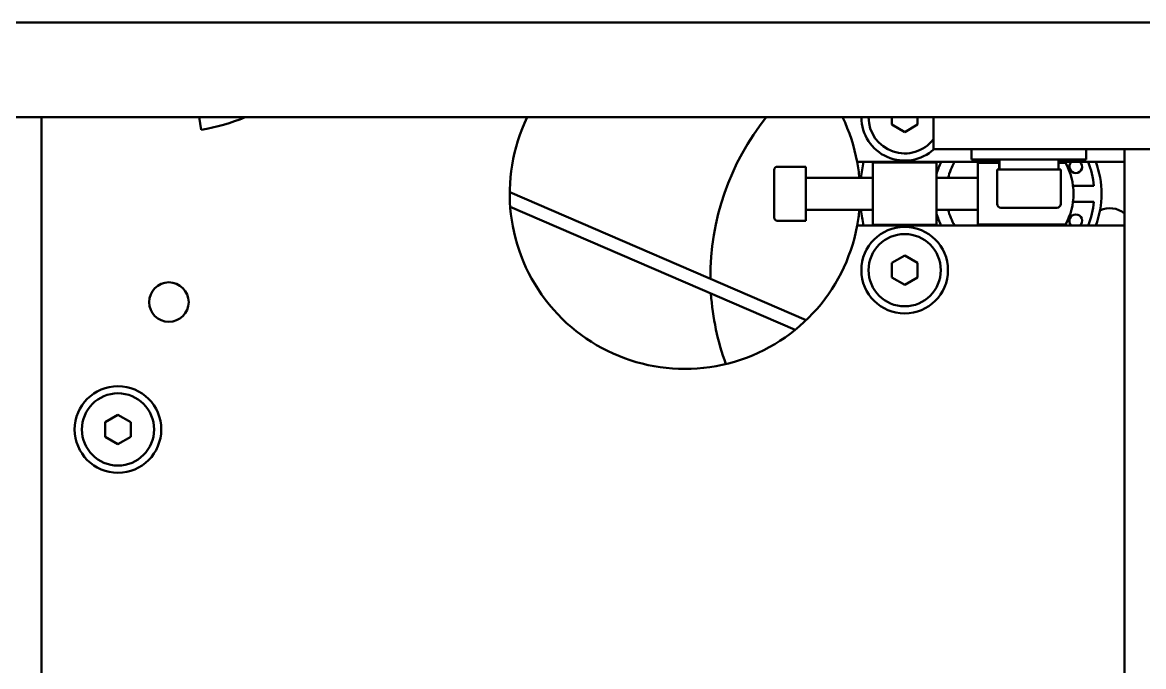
# Model space of a CAD drawing. Header units: millimetres. Extents: x 845401 to 948039, y 511594 to 550263.
# Drawn here: x 913536.2 to 913712.2, y 544647 to 544748.1 of the extents above; entities that cross this region are included whole.
import ezdxf

# ---------------------------------------------------------------- set-up
doc = ezdxf.new("R2010")
doc.units = ezdxf.units.MM
doc.layers.add('可见 (ISO)', color=7, linetype='Continuous', lineweight=50)

# ---------------------------------------------------------------- blocks, each defined once
blk = doc.blocks.new('A$C2A4E01FC')
at = {"layer": '可见 (ISO)', "color": 251}
for p, q in [((1587.5, 723.25), (767.5, 723.25)), ((1032.5, 708.35), (1322.5, 708.35)), ((1182.5, 538.35), (1182.5, 708.35)), ((1207.58, 706.38), (1207.23, 708.35)), ((1316, 707.2), (1316, 708.35)), ((1320, 708.35), (1320, 707.2)), ((1322.5, 703.35), (1322.5, 708.35)), ((1322.5, 708.35), (1442.5, 708.35)), ((1318, 706.04), (1316, 707.2)), ((1320, 707.2), (1318, 706.04)), ((1322.5, 703.35), (1442.5, 703.35)), ((1328.5, 703.35), (1328.5, 701.75)), ((1346.5, 703.35), (1346.5, 701.75)), ((1352.5, 703.35), (1352.5, 450.35)), ((1298, 700.6), (1302.5, 700.6)), ((1302.5, 692.1), (1302.5, 700.6)), ((1310.54, 701.35), (1332.85, 701.35)), ((1313, 701.25), (1313, 701.35)), ((1313, 691.45), (1313, 701.25)), ((1313, 701.25), (1323, 701.25)), ((1323, 701.35), (1323, 701.25)), ((1323, 701.25), (1323, 691.45)), ((1346.5, 701.75), (1328.5, 701.75)), ((1329.5, 701.2), (1329.5, 691.5)), ((1332.85, 701.2), (1329.5, 701.2)), ((1332.85, 700.77), (1332.85, 700.15)), ((1342.15, 701.75), (1342.15, 700.15)), ((1342.15, 701.35), (1352.5, 701.35)), ((1343.25, 701.2), (1342.15, 701.2)), ((1297.5, 692.6), (1297.5, 700.1)), ((1302.7, 698.85), (1313, 698.85)), ((1323, 698.85), (1329.5, 698.85)), ((1342.5, 700.15), (1332.5, 700.15)), ((1332.5, 694.75), (1332.5, 700.15)), ((1342.5, 694.75), (1342.5, 700.15)), ((1347.72, 697.6), (1344.42, 697.6)), ((1302.54, 676.51), (1256, 696.61)), ((1300.8, 674.97), (1256.08, 694.29)), ((1302.7, 693.85), (1313, 693.85)), ((1323, 693.85), (1329.5, 693.85)), ((1341.9, 694.15), (1333.1, 694.15)), ((1344.42, 695.1), (1347.72, 695.1)), ((1298, 692.1), (1302.5, 692.1)), ((1352.5, 691.35), (1310.54, 691.35)), ((1313, 691.35), (1313, 691.45)), ((1313, 691.45), (1323, 691.45)), ((1323, 691.45), (1323, 691.35)), ((1329.5, 691.5), (1343.25, 691.5)), ((1316, 685.51), (1318, 686.66)), ((1318, 686.66), (1320, 685.51)), ((1316, 683.2), (1316, 685.51)), ((1320, 685.51), (1320, 683.2)), ((1318, 682.04), (1316, 683.2)), ((1320, 683.2), (1318, 682.04)), ((1192.5, 660.51), (1194.5, 661.66)), ((1192.5, 658.2), (1192.5, 660.51)), ((1194.5, 661.66), (1196.5, 660.51)), ((1196.5, 660.51), (1196.5, 658.2)), ((1194.5, 657.04), (1192.5, 658.2)), ((1196.5, 658.2), (1194.5, 657.04))]:
    blk.add_line(p, q, dxfattribs=at)
for centre, radius in [((1318, 684.35), 6.8), ((1318, 684.35), 5.67), ((1202.5, 679.35), 3.1), ((1194.5, 659.35), 6.8), ((1194.5, 659.35), 5.67)]:
    blk.add_circle(centre, radius, dxfattribs=at)
for centre, radius, start, end in [((1201.5, 740.85), 35, 280, 291.7868), ((1283.5, 696.35), 27.5, 154.1279, 349.5243), ((1327.5, 683.35), 40, 141.3178, 180.4959), ((1283.5, 696.35), 27.5, 10.4757, 25.8721), ((1318, 708.35), 6.8, 180, 312.6679), ((1318, 708.35), 5.67, 180, 322.528), ((1298, 700.1), 0.5, 90, 180), ((1283.5, 696.35), 27.5, 5.2159, 10.4757), ((1334.5, 696.35), 23.5, 167.7155, 173.8931), ((1333.83, 696.35), 11.26, 153.6374, 164.1147), ((1334.5, 696.35), 10, 150, 165.5225), ((1334.5, 696.35), 10, 29.0125, 30), ((1334.5, 696.35), 10, 330.9875, 29.0125), ((1344.86, 700.6), 1, 131.4096, 48.5904), ((1334.5, 696.35), 13.27, 5.4034, 22.1277), ((1334.5, 696.35), 14.4, 339.684, 20.316), ((1302.7, 699.05), 0.2, 180, 270), ((1302.7, 693.65), 0.2, 90, 180), ((1283.5, 696.35), 27.5, 349.5243, 354.7841), ((1334.5, 696.35), 23.5, 186.1069, 192.2845), ((1334.5, 696.35), 10, 194.4775, 210), ((1333.1, 694.75), 0.6, 180, 270), ((1341.9, 694.75), 0.6, 270, 0), ((1334.5, 696.35), 13.27, 337.8723, 354.5966), ((1350.22, 690.57), 3.51, 49.5483, 116.4713), ((1298, 692.6), 0.5, 180, 270), ((1333.83, 696.35), 11.26, 195.8853, 206.3626), ((1344.86, 692.1), 1, 311.4096, 228.5904), ((1334.5, 696.35), 10, 330, 330.9875), ((1327.5, 683.35), 40, 183.8298, 200.0857)]:
    blk.add_arc(centre, radius, start, end, dxfattribs=at)
for centre, start_param, end_param in [((1337.5, 700.77), 1.501925, 1.613793), ((1337.5, 702.74), 1.639668, 1.752411)]:
    blk.add_ellipse(centre, major_axis=(0, 14.31), ratio=0.32492, start_param=start_param, end_param=end_param, dxfattribs=at)

msp = doc.modelspace()

# ---------------------------------------------------------------- block references
msp.add_blockref('A$C2A4E01FC', (912356.69, 544024.87))

doc.saveas('drawing.dxf')
